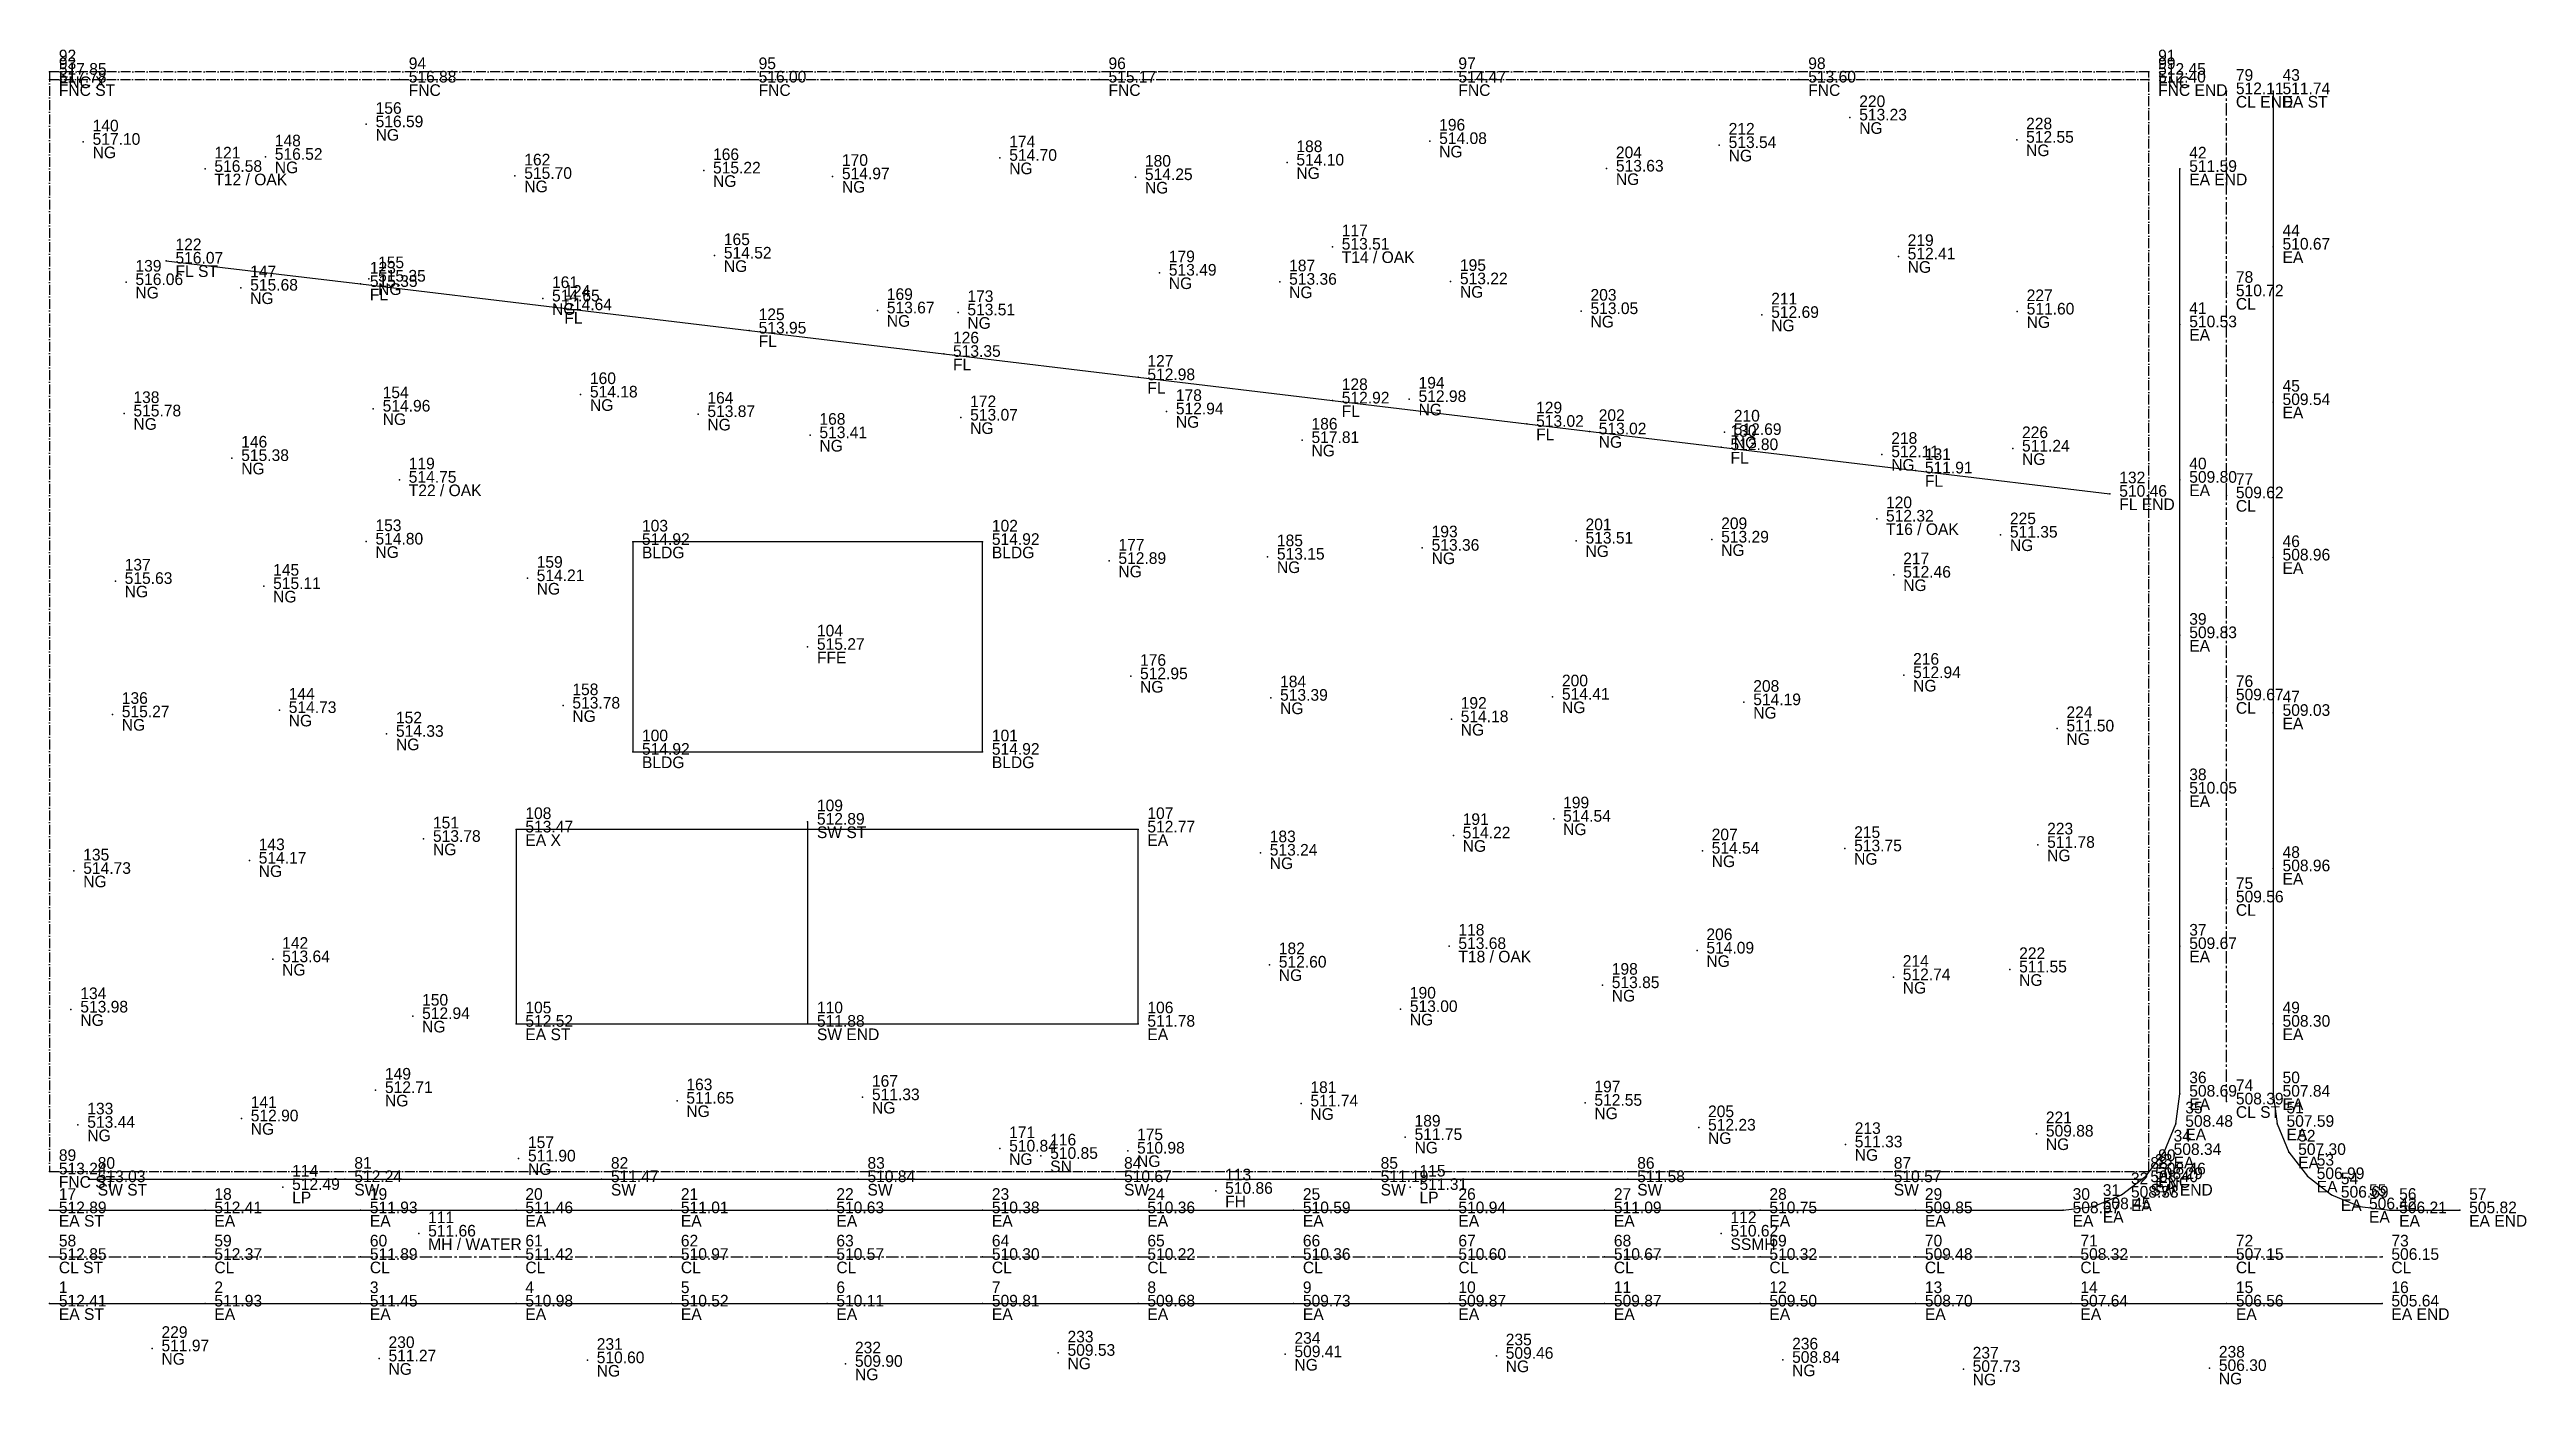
# Model space of a CAD drawing. Extents: x 2552600 to 2553237, y 6967007 to 6967351.
import ezdxf

# ---------------------------------------------------------------- set-up
doc = ezdxf.new("R2010")
doc.units = 21
doc.header["$MEASUREMENT"] = 0
doc.linetypes.add('CENTER', pattern=[5.08, 3.175, -0.635, 0.635, -0.635])
doc.linetypes.add('DASHDOT', pattern=[3.556, 2.54, -0.508, 0, -0.508])
for name, color, linetype, true_color in [('E-UTILITY-FH', 171, 'CONTINUOUS', 0x508cff), ('E-UTILITY-LP', 211, 'CONTINUOUS', 0xff64ff), ('E-UTILITY-MH', 4, 'CONTINUOUS', 0x00ffff), ('E-UTILITY-SSMH', 3, 'CONTINUOUS', 0x00dc00), ('PT-DESC', 3, 'CONTINUOUS', 0x00ff00), ('PT-ELEV', 4, 'CONTINUOUS', 0x00ffff), ('PT-NUMBER', 7, 'CONTINUOUS', 0xffffff), ('V-BLDG', 30, 'CONTINUOUS', 0xff8000), ('V-BLDG-FFE', 30, 'CONTINUOUS', 0xff8000), ('V-ROAD-SIGN', 51, 'CONTINUOUS', 0xffff78), ('V-SITE-ASPHALT', 2, 'CONTINUOUS', 0xffff00), ('V-SITE-CENTERLINE', 6, 'CENTER', 0xff00ff), ('V-SITE-FENCE', 91, 'DASHDOT', 0x8cff8c), ('V-SITE-FLOWLINE', 120, 'CONTINUOUS', 0x00dcc8), ('V-SITE-GROUND', 254, 'CONTINUOUS', 0xc8c8c8), ('V-SITE-TREES', 102, 'CONTINUOUS', 0x28c83c), ('V-SITE-WALK', 9, 'CONTINUOUS', 0xbebebe)]:
    doc.layers.add(name, color=color, linetype=linetype, true_color=true_color)

msp = doc.modelspace()

# ---------------------------------------------------------------- linework, layer by layer
at = {"layer": 'E-UTILITY-FH'}
msp.add_point((2552900, 6967057, 510.86), dxfattribs=at)
at = {"layer": 'E-UTILITY-LP'}
for p in [(2552660, 6967058, 512.49), (2552950, 6967058, 511.31)]:
    msp.add_point(p, dxfattribs=at)
at = {"layer": 'E-UTILITY-MH'}
msp.add_point((2552695, 6967046, 511.66), dxfattribs=at)
at = {"layer": 'E-UTILITY-SSMH'}
msp.add_point((2553030, 6967046, 510.62), dxfattribs=at)
at = {"layer": 'V-BLDG', "elevation": 514.92}
msp.add_lwpolyline([(2552750, 6967170), (2552840, 6967170), (2552840, 6967224), (2552750, 6967224)], close=True, dxfattribs=at)
at = {"layer": 'V-BLDG'}
for p in [(2552750, 6967224, 514.92), (2552840, 6967224, 514.92), (2552750, 6967170, 514.92), (2552840, 6967170, 514.92)]:
    msp.add_point(p, dxfattribs=at)
at = {"layer": 'V-BLDG-FFE'}
msp.add_point((2552795, 6967197, 515.27), dxfattribs=at)
at = {"layer": 'V-ROAD-SIGN'}
msp.add_point((2552855, 6967066, 510.85), dxfattribs=at)
at = {"layer": 'V-SITE-ASPHALT'}
for points in [[(2553172, 6967340, 511.74), (2553172, 6967300, 510.67), (2553172, 6967260, 509.54), (2553172, 6967220, 508.96), (2553172, 6967180, 509.03), (2553172, 6967140, 508.96), (2553172, 6967100, 508.3), (2553172, 6967082, 507.84), (2553173.02, 6967074.24, 507.59), (2553176.02, 6967067, 507.3), (2553180.79, 6967060.79, 506.99), (2553187, 6967056.02, 506.69), (2553194.24, 6967053.02, 506.42), (2553202, 6967052, 506.21), (2553220, 6967052, 505.82)], [(2552600, 6967052, 512.89), (2552640, 6967052, 512.41), (2552680, 6967052, 511.93), (2552720, 6967052, 511.46), (2552760, 6967052, 511.01), (2552800, 6967052, 510.63), (2552840, 6967052, 510.38), (2552880, 6967052, 510.36), (2552920, 6967052, 510.59), (2552960, 6967052, 510.94), (2553000, 6967052, 511.09), (2553040, 6967052, 510.75), (2553080, 6967052, 509.85), (2553118, 6967052, 508.67), (2553125.76, 6967053.02, 508.45), (2553133, 6967056.02, 508.33), (2553139.21, 6967060.79, 508.29), (2553143.98, 6967067, 508.34), (2553146.98, 6967074.24, 508.48), (2553148, 6967082, 508.69), (2553148, 6967120, 509.67), (2553148, 6967160, 510.05), (2553148, 6967200, 509.83), (2553148, 6967240, 509.8), (2553148, 6967280, 510.53), (2553148, 6967320, 511.59)], [(2552600, 6967028, 512.41), (2552640, 6967028, 511.93), (2552680, 6967028, 511.45), (2552720, 6967028, 510.98), (2552760, 6967028, 510.52), (2552800, 6967028, 510.11), (2552840, 6967028, 509.81), (2552880, 6967028, 509.68), (2552920, 6967028, 509.73), (2552960, 6967028, 509.87), (2553000, 6967028, 509.87), (2553040, 6967028, 509.5), (2553080, 6967028, 508.7), (2553120, 6967028, 507.64), (2553160, 6967028, 506.56), (2553200, 6967028, 505.64)]]:
    msp.add_polyline3d(points, dxfattribs=at)
msp.add_polyline3d([(2552720, 6967100, 512.52), (2552880, 6967100, 511.78), (2552880, 6967150, 512.77), (2552720, 6967150, 513.47)], close=True, dxfattribs=at)
for p in [(2553172, 6967340, 511.74), (2553148, 6967320, 511.59), (2553172, 6967300, 510.67), (2553148, 6967280, 510.53), (2553172, 6967260, 509.54), (2553148, 6967240, 509.8), (2553172, 6967220, 508.96), (2553148, 6967200, 509.83), (2553172, 6967180, 509.03), (2553148, 6967160, 510.05), (2552720, 6967150, 513.47), (2552880, 6967150, 512.77), (2553172, 6967140, 508.96), (2553148, 6967120, 509.67), (2552720, 6967100, 512.52), (2552880, 6967100, 511.78), (2553172, 6967100, 508.3), (2553148, 6967082, 508.69), (2553172, 6967082, 507.84), (2553146.98, 6967074.24, 508.48), (2553173.02, 6967074.24, 507.59), (2553143.98, 6967067, 508.34), (2553176.02, 6967067, 507.3), (2553139.21, 6967060.79, 508.29), (2553180.79, 6967060.79, 506.99), (2552600, 6967052, 512.89), (2552640, 6967052, 512.41), (2552680, 6967052, 511.93), (2552720, 6967052, 511.46), (2552760, 6967052, 511.01), (2552800, 6967052, 510.63), (2552840, 6967052, 510.38), (2552880, 6967052, 510.36), (2552920, 6967052, 510.59), (2552960, 6967052, 510.94), (2553000, 6967052, 511.09), (2553040, 6967052, 510.75), (2553080, 6967052, 509.85), (2553118, 6967052, 508.67), (2553125.76, 6967053.02, 508.45), (2553133, 6967056.02, 508.33), (2553187, 6967056.02, 506.69), (2553194.24, 6967053.02, 506.42), (2553202, 6967052, 506.21), (2553220, 6967052, 505.82), (2552600, 6967028, 512.41), (2552640, 6967028, 511.93), (2552680, 6967028, 511.45), (2552720, 6967028, 510.98), (2552760, 6967028, 510.52), (2552800, 6967028, 510.11), (2552840, 6967028, 509.81), (2552880, 6967028, 509.68), (2552920, 6967028, 509.73), (2552960, 6967028, 509.87), (2553000, 6967028, 509.87), (2553040, 6967028, 509.5), (2553080, 6967028, 508.7), (2553120, 6967028, 507.64), (2553160, 6967028, 506.56), (2553200, 6967028, 505.64)]:
    msp.add_point(p, dxfattribs=at)
at = {"layer": 'V-SITE-CENTERLINE'}
for points in [[(2553160, 6967080, 508.39), (2553160, 6967132, 509.56), (2553160, 6967184, 509.67), (2553160, 6967236, 509.62), (2553160, 6967288, 510.72), (2553160, 6967340, 512.11)], [(2552600, 6967040, 512.85), (2552640, 6967040, 512.37), (2552680, 6967040, 511.89), (2552720, 6967040, 511.42), (2552760, 6967040, 510.97), (2552800, 6967040, 510.57), (2552840, 6967040, 510.3), (2552880, 6967040, 510.22), (2552920, 6967040, 510.36), (2552960, 6967040, 510.6), (2553000, 6967040, 510.67), (2553040, 6967040, 510.32), (2553080, 6967040, 509.48), (2553120, 6967040, 508.32), (2553160, 6967040, 507.15), (2553200, 6967040, 506.15)]]:
    msp.add_polyline3d(points, dxfattribs=at)
for p in [(2553160, 6967340, 512.11), (2553160, 6967288, 510.72), (2553160, 6967236, 509.62), (2553160, 6967184, 509.67), (2553160, 6967132, 509.56), (2553160, 6967080, 508.39), (2552600, 6967040, 512.85), (2552640, 6967040, 512.37), (2552680, 6967040, 511.89), (2552720, 6967040, 511.42), (2552760, 6967040, 510.97), (2552800, 6967040, 510.57), (2552840, 6967040, 510.3), (2552880, 6967040, 510.22), (2552920, 6967040, 510.36), (2552960, 6967040, 510.6), (2553000, 6967040, 510.67), (2553040, 6967040, 510.32), (2553080, 6967040, 509.48), (2553120, 6967040, 508.32), (2553160, 6967040, 507.15), (2553200, 6967040, 506.15)]:
    msp.add_point(p, dxfattribs=at)
at = {"layer": 'V-SITE-FENCE'}
msp.add_polyline3d([(2552600, 6967062, 513.24), (2553140, 6967062, 508.46), (2553140, 6967345, 512.45), (2552600, 6967345, 517.85)], close=True, dxfattribs=at)
msp.add_polyline3d([(2552600, 6967343, 517.78), (2552690, 6967343, 516.88), (2552780, 6967343, 516), (2552870, 6967343, 515.17), (2552960, 6967343, 514.47), (2553050, 6967343, 513.6), (2553140, 6967343, 512.4)], dxfattribs=at)
for p in [(2552600, 6967345, 517.85), (2553140, 6967345, 512.45), (2552600, 6967343, 517.78), (2552690, 6967343, 516.88), (2552780, 6967343, 516), (2552870, 6967343, 515.17), (2552960, 6967343, 514.47), (2553050, 6967343, 513.6), (2553140, 6967343, 512.4), (2552600, 6967062, 513.24), (2553140, 6967062, 508.46)]:
    msp.add_point(p, dxfattribs=at)
at = {"layer": 'V-SITE-FLOWLINE'}
msp.add_polyline3d([(2552630, 6967296.4, 516.07), (2552680, 6967290.4, 515.35), (2552730, 6967284.4, 514.64), (2552780, 6967278.4, 513.95), (2552830, 6967272.4, 513.35), (2552880, 6967266.4, 512.98), (2552930, 6967260.4, 512.92), (2552980, 6967254.4, 513.02), (2553030, 6967248.4, 512.8), (2553080, 6967242.4, 511.91), (2553130, 6967236.4, 510.46)], dxfattribs=at)
for p in [(2552630, 6967296.4, 516.07), (2552680, 6967290.4, 515.35), (2552730, 6967284.4, 514.64), (2552780, 6967278.4, 513.95), (2552830, 6967272.4, 513.35), (2552880, 6967266.4, 512.98), (2552930, 6967260.4, 512.92), (2552980, 6967254.4, 513.02), (2553030, 6967248.4, 512.8), (2553080, 6967242.4, 511.91), (2553130, 6967236.4, 510.46)]:
    msp.add_point(p, dxfattribs=at)
at = {"layer": 'V-SITE-GROUND'}
for p in [(2552681.48, 6967331.49, 516.59), (2553063.11, 6967333.24, 513.23), (2552608.68, 6967326.97, 517.1), (2552955.06, 6967327.18, 514.08), (2553029.52, 6967326.14, 513.54), (2553106.04, 6967327.5, 512.55), (2552655.55, 6967323.11, 516.52), (2552719.72, 6967318.21, 515.7), (2552768.27, 6967319.59, 515.22), (2552801.43, 6967318.1, 514.97), (2552844.47, 6967322.85, 514.7), (2552918.33, 6967321.64, 514.1), (2553000.52, 6967320.08, 513.63), (2552879.37, 6967317.89, 514.25), (2552771.06, 6967297.7, 514.52), (2552885.52, 6967293.3, 513.49), (2553075.57, 6967297.48, 512.41), (2552619.7, 6967290.88, 516.06), (2552649.22, 6967289.44, 515.68), (2552682.11, 6967291.77, 515.35), (2552726.85, 6967286.66, 514.65), (2552916.47, 6967290.96, 513.36), (2552960.4, 6967291.07, 513.22), (2552812.98, 6967283.59, 513.67), (2552833.7, 6967283.07, 513.51), (2552993.99, 6967283.41, 513.05), (2553040.47, 6967282.43, 512.69), (2553106.18, 6967283.29, 511.6), (2552736.61, 6967261.94, 514.18), (2552949.76, 6967260.78, 512.98), (2552619.18, 6967257.07, 515.78), (2552683.29, 6967258.31, 514.96), (2552766.82, 6967256.91, 513.87), (2552834.42, 6967256, 513.07), (2552887.33, 6967257.6, 512.94), (2552795.64, 6967251.47, 513.41), (2552922.22, 6967250.23, 517.81), (2552996.1, 6967252.45, 513.02), (2553030.85, 6967252.3, 512.69), (2553104.98, 6967248.03, 511.24), (2552646.91, 6967245.6, 515.38), (2553071.35, 6967246.56, 512.11), (2552681.44, 6967224.1, 514.8), (2552953.12, 6967222.5, 513.36), (2552992.71, 6967224.34, 513.51), (2553027.6, 6967224.61, 513.29), (2553101.87, 6967225.87, 511.35), (2552872.55, 6967219.11, 512.89), (2552913.32, 6967220.21, 513.15), (2552616.93, 6967213.96, 515.63), (2552655.12, 6967212.64, 515.11), (2552722.91, 6967214.67, 514.21), (2553074.43, 6967215.58, 512.46), (2552878.11, 6967189.43, 512.95), (2552986.64, 6967184.15, 514.41), (2553076.97, 6967189.72, 512.94), (2552616.19, 6967179.64, 515.27), (2552659.13, 6967180.74, 514.73), (2552732.09, 6967181.88, 513.78), (2552914.14, 6967183.9, 513.39), (2552960.6, 6967178.38, 514.18), (2553035.85, 6967182.75, 514.19), (2552686.71, 6967174.61, 514.33), (2553116.42, 6967175.99, 511.5), (2552986.95, 6967152.76, 514.54), (2552696.23, 6967147.58, 513.78), (2552961.11, 6967148.47, 514.22), (2553111.45, 6967146.04, 511.78), (2552651.41, 6967141.99, 514.17), (2552911.48, 6967144.03, 513.24), (2553025.16, 6967144.53, 514.54), (2553061.81, 6967145.14, 513.75), (2552606.27, 6967139.34, 514.73), (2552657.44, 6967116.61, 513.64), (2552913.81, 6967115.22, 512.6), (2553023.8, 6967118.84, 514.09), (2552999.46, 6967109.93, 513.85), (2553074.31, 6967111.98, 512.74), (2553104.25, 6967113.97, 511.55), (2552605.52, 6967103.66, 513.98), (2552693.44, 6967101.98, 512.94), (2552947.52, 6967103.79, 513), (2552683.88, 6967082.94, 512.71), (2552761.41, 6967080.21, 511.65), (2552809.15, 6967081.1, 511.33), (2552921.94, 6967079.48, 511.74), (2552994.99, 6967079.66, 512.55), (2552607.31, 6967073.99, 513.44), (2552649.36, 6967075.65, 512.9), (2552948.73, 6967070.85, 511.75), (2553024.22, 6967073.28, 512.23), (2553111.12, 6967071.72, 509.88), (2552720.67, 6967065.32, 511.9), (2552844.45, 6967067.88, 510.84), (2552877.34, 6967067.35, 510.98), (2553061.96, 6967068.95, 511.33), (2552626.4, 6967016.47, 511.97), (2552684.8, 6967013.87, 511.27), (2552738.36, 6967013.4, 510.6), (2552804.78, 6967012.48, 509.9), (2552859.46, 6967015.31, 509.53), (2552917.83, 6967014.95, 509.41), (2552972.18, 6967014.55, 509.46), (2553045.85, 6967013.5, 508.84), (2553092.29, 6967011.16, 507.73), (2553155.62, 6967011.4, 506.3)]:
    msp.add_point(p, dxfattribs=at)
at = {"layer": 'V-SITE-TREES'}
for p in [(2552640, 6967320, 516.58), (2552930, 6967300, 513.51), (2552690, 6967240, 514.75), (2553070, 6967230, 512.32), (2552960, 6967120, 513.68)]:
    msp.add_point(p, dxfattribs=at)
at = {"layer": 'V-SITE-WALK'}
for points in [[(2552795, 6967152, 512.89), (2552795, 6967100, 511.88)], [(2552610, 6967060, 513.03), (2552676, 6967060, 512.24), (2552742, 6967060, 511.47), (2552808, 6967060, 510.84), (2552874, 6967060, 510.67), (2552940, 6967060, 511.19), (2553006, 6967060, 511.58), (2553072, 6967060, 510.57), (2553138, 6967060, 508.4)]]:
    msp.add_polyline3d(points, dxfattribs=at)
for p in [(2552795, 6967152, 512.89), (2552795, 6967100, 511.88), (2552610, 6967060, 513.03), (2552676, 6967060, 512.24), (2552742, 6967060, 511.47), (2552808, 6967060, 510.84), (2552874, 6967060, 510.67), (2552940, 6967060, 511.19), (2553006, 6967060, 511.58), (2553072, 6967060, 510.57), (2553138, 6967060, 508.4)]:
    msp.add_point(p, dxfattribs=at)

# ---------------------------------------------------------------- texts
at = {"layer": 'PT-DESC'}
for s, p in [('FNC X', (2552602.4, 6967340.8)), ('FNC', (2553142.4, 6967340.8)), ('FNC ST', (2552602.4, 6967338.8)), ('FNC', (2552692.4, 6967338.8)), ('FNC', (2552782.4, 6967338.8)), ('FNC', (2552872.4, 6967338.8)), ('FNC', (2552962.4, 6967338.8)), ('FNC', (2553052.4, 6967338.8)), ('FNC END', (2553142.4, 6967338.8)), ('CL END', (2553162.4, 6967335.8)), ('EA ST', (2553174.4, 6967335.8)), ('NG', (2553065.51, 6967329.04)), ('NG', (2552611.08, 6967322.77)), ('NG', (2552683.88, 6967327.29)), ('NG', (2552957.46, 6967322.98)), ('NG', (2553031.92, 6967321.94)), ('NG', (2553108.44, 6967323.3)), ('T12 / OAK', (2552642.4, 6967315.8)), ('NG', (2552657.95, 6967318.91)), ('NG', (2552770.67, 6967315.39)), ('NG', (2552846.87, 6967318.65)), ('NG', (2552920.73, 6967317.44)), ('NG', (2553002.92, 6967315.88)), ('EA END', (2553150.4, 6967315.8)), ('NG', (2552722.12, 6967314.01)), ('NG', (2552803.83, 6967313.9)), ('NG', (2552881.77, 6967313.69)), ('T14 / OAK', (2552932.4, 6967295.8)), ('FL ST', (2552632.4, 6967292.2)), ('NG', (2552773.46, 6967293.5)), ('NG', (2553077.97, 6967293.28)), ('EA', (2553174.4, 6967295.8)), ('NG', (2552622.1, 6967286.68)), ('NG', (2552651.62, 6967285.24)), ('FL', (2552682.4, 6967286.2)), ('NG', (2552684.51, 6967287.57)), ('NG', (2552887.92, 6967289.1)), ('NG', (2552918.87, 6967286.76)), ('NG', (2552962.8, 6967286.87)), ('CL', (2553162.4, 6967283.8)), ('NG', (2552729.25, 6967282.46)), ('FL', (2552732.4, 6967280.2)), ('NG', (2552815.38, 6967279.39)), ('NG', (2552836.1, 6967278.87)), ('NG', (2552996.39, 6967279.21)), ('NG', (2553042.87, 6967278.23)), ('NG', (2553108.58, 6967279.09)), ('FL', (2552782.4, 6967274.2)), ('EA', (2553150.4, 6967275.8)), ('FL', (2552832.4, 6967268.2)), ('NG', (2552739.01, 6967257.74)), ('FL', (2552882.4, 6967262.2)), ('NG', (2552621.58, 6967252.87)), ('NG', (2552685.69, 6967254.11)), ('NG', (2552769.22, 6967252.71)), ('NG', (2552836.82, 6967251.8)), ('NG', (2552889.73, 6967253.4)), ('FL', (2552932.4, 6967256.2)), ('NG', (2552952.16, 6967256.58)), ('EA', (2553174.4, 6967255.8)), ('NG', (2552798.04, 6967247.27)), ('NG', (2552924.62, 6967246.03)), ('FL', (2552982.4, 6967250.2)), ('NG', (2552998.5, 6967248.25)), ('NG', (2553033.25, 6967248.1)), ('NG', (2552649.31, 6967241.4)), ('FL', (2553032.4, 6967244.2)), ('NG', (2553073.75, 6967242.36)), ('NG', (2553107.38, 6967243.83)), ('T22 / OAK', (2552692.4, 6967235.8)), ('FL', (2553082.4, 6967238.2)), ('FL END', (2553132.4, 6967232.2)), ('EA', (2553150.4, 6967235.8)), ('T16 / OAK', (2553072.4, 6967225.8)), ('CL', (2553162.4, 6967231.8)), ('NG', (2552683.84, 6967219.9)), ('BLDG', (2552752.4, 6967219.8)), ('BLDG', (2552842.4, 6967219.8)), ('NG', (2552995.11, 6967220.14)), ('NG', (2553030, 6967220.41)), ('NG', (2553104.27, 6967221.67)), ('NG', (2552874.95, 6967214.91)), ('NG', (2552915.72, 6967216.01)), ('NG', (2552955.52, 6967218.3)), ('EA', (2553174.4, 6967215.8)), ('NG', (2552619.33, 6967209.76)), ('NG', (2552657.52, 6967208.44)), ('NG', (2552725.31, 6967210.47)), ('NG', (2553076.83, 6967211.38)), ('EA', (2553150.4, 6967195.8)), ('FFE', (2552797.4, 6967192.8)), ('NG', (2552880.51, 6967185.23)), ('NG', (2553079.37, 6967185.52)), ('NG', (2552618.59, 6967175.44)), ('NG', (2552661.53, 6967176.54)), ('NG', (2552734.49, 6967177.68)), ('NG', (2552916.54, 6967179.7)), ('NG', (2552989.04, 6967179.95)), ('NG', (2553038.25, 6967178.55)), ('CL', (2553162.4, 6967179.8)), ('EA', (2553174.4, 6967175.8)), ('NG', (2552689.11, 6967170.41)), ('NG', (2552963, 6967174.18)), ('NG', (2553118.82, 6967171.79)), ('BLDG', (2552752.4, 6967165.8)), ('BLDG', (2552842.4, 6967165.8)), ('EA', (2553150.4, 6967155.8)), ('NG', (2552698.63, 6967143.38)), ('EA X', (2552722.4, 6967145.8)), ('SW ST', (2552797.4, 6967147.8)), ('EA', (2552882.4, 6967145.8)), ('NG', (2552963.51, 6967144.27)), ('NG', (2552989.35, 6967148.56)), ('NG', (2552653.81, 6967137.79)), ('NG', (2552913.88, 6967139.83)), ('NG', (2553027.56, 6967140.33)), ('NG', (2553064.21, 6967140.94)), ('NG', (2553113.85, 6967141.84)), ('NG', (2552608.67, 6967135.14)), ('EA', (2553174.4, 6967135.8)), ('CL', (2553162.4, 6967127.8)), ('NG', (2552659.84, 6967112.41)), ('NG', (2552916.21, 6967111.02)), ('T18 / OAK', (2552962.4, 6967115.8)), ('NG', (2553026.2, 6967114.64)), ('EA', (2553150.4, 6967115.8)), ('NG', (2553001.86, 6967105.73)), ('NG', (2553076.71, 6967107.78)), ('NG', (2553106.65, 6967109.77)), ('NG', (2552607.92, 6967099.46)), ('NG', (2552949.92, 6967099.59)), ('NG', (2552695.84, 6967097.78)), ('EA ST', (2552722.4, 6967095.8)), ('SW END', (2552797.4, 6967095.8)), ('EA', (2552882.4, 6967095.8)), ('EA', (2553174.4, 6967095.8)), ('NG', (2552686.28, 6967078.74)), ('NG', (2552763.81, 6967076.01)), ('NG', (2552811.55, 6967076.9)), ('NG', (2552924.34, 6967075.28)), ('NG', (2552997.39, 6967075.46)), ('EA', (2553150.4, 6967077.8)), ('CL ST', (2553162.4, 6967075.8)), ('EA', (2553174.4, 6967077.8)), ('NG', (2552609.71, 6967069.79)), ('NG', (2552651.76, 6967071.45)), ('NG', (2552951.13, 6967066.65)), ('NG', (2553026.62, 6967069.08)), ('NG', (2553113.52, 6967067.52)), ('EA', (2553149.38, 6967070.04)), ('EA', (2553175.42, 6967070.04)), ('NG', (2552723.07, 6967061.12)), ('NG', (2552846.85, 6967063.68)), ('SN', (2552857.4, 6967061.8)), ('NG', (2552879.74, 6967063.15)), ('NG', (2553064.36, 6967064.75)), ('EA', (2553146.38, 6967062.8)), ('EA', (2553178.42, 6967062.8)), ('FNC ST', (2552602.4, 6967057.8)), ('SW ST', (2552612.4, 6967055.8)), ('LP', (2552662.4, 6967053.8)), ('SW', (2552678.4, 6967055.8)), ('SW', (2552744.4, 6967055.8)), ('SW', (2552810.4, 6967055.8)), ('SW', (2552876.4, 6967055.8)), ('SW', (2552942.4, 6967055.8)), ('LP', (2552952.4, 6967053.8)), ('SW', (2553008.4, 6967055.8)), ('SW', (2553074.4, 6967055.8)), ('SW END', (2553140.4, 6967055.8)), ('EA', (2553141.61, 6967056.59)), ('FNC', (2553142.4, 6967057.8)), ('EA', (2553183.19, 6967056.59)), ('EA ST', (2552602.4, 6967047.8)), ('EA', (2552642.4, 6967047.8)), ('EA', (2552682.4, 6967047.8)), ('EA', (2552722.4, 6967047.8)), ('EA', (2552762.4, 6967047.8)), ('EA', (2552802.4, 6967047.8)), ('EA', (2552842.4, 6967047.8)), ('EA', (2552882.4, 6967047.8)), ('FH', (2552902.4, 6967052.8)), ('EA', (2552922.4, 6967047.8)), ('EA', (2552962.4, 6967047.8)), ('EA', (2553002.4, 6967047.8)), ('EA', (2553042.4, 6967047.8)), ('EA', (2553082.4, 6967047.8)), ('EA', (2553120.4, 6967047.8)), ('EA', (2553128.16, 6967048.82)), ('EA', (2553135.4, 6967051.82)), ('EA', (2553189.4, 6967051.82)), ('EA', (2553196.64, 6967048.82)), ('EA', (2553204.4, 6967047.8)), ('EA END', (2553222.4, 6967047.8)), ('MH / WATER', (2552697.4, 6967041.8)), ('SSMH', (2553032.4, 6967041.8)), ('CL ST', (2552602.4, 6967035.8)), ('CL', (2552642.4, 6967035.8)), ('CL', (2552682.4, 6967035.8)), ('CL', (2552722.4, 6967035.8)), ('CL', (2552762.4, 6967035.8)), ('CL', (2552802.4, 6967035.8)), ('CL', (2552842.4, 6967035.8)), ('CL', (2552882.4, 6967035.8)), ('CL', (2552922.4, 6967035.8)), ('CL', (2552962.4, 6967035.8)), ('CL', (2553002.4, 6967035.8)), ('CL', (2553042.4, 6967035.8)), ('CL', (2553082.4, 6967035.8)), ('CL', (2553122.4, 6967035.8)), ('CL', (2553162.4, 6967035.8)), ('CL', (2553202.4, 6967035.8)), ('EA ST', (2552602.4, 6967023.8)), ('EA', (2552642.4, 6967023.8)), ('EA', (2552682.4, 6967023.8)), ('EA', (2552722.4, 6967023.8)), ('EA', (2552762.4, 6967023.8)), ('EA', (2552802.4, 6967023.8)), ('EA', (2552842.4, 6967023.8)), ('EA', (2552882.4, 6967023.8)), ('EA', (2552922.4, 6967023.8)), ('EA', (2552962.4, 6967023.8)), ('EA', (2553002.4, 6967023.8)), ('EA', (2553042.4, 6967023.8)), ('EA', (2553082.4, 6967023.8)), ('EA', (2553122.4, 6967023.8)), ('EA', (2553162.4, 6967023.8)), ('EA END', (2553202.4, 6967023.8)), ('NG', (2552628.8, 6967012.27)), ('NG', (2552687.2, 6967009.67)), ('NG', (2552740.76, 6967009.2)), ('NG', (2552861.86, 6967011.11)), ('NG', (2552920.23, 6967010.75)), ('NG', (2552974.58, 6967010.35)), ('NG', (2553048.25, 6967009.3)), ('NG', (2552807.18, 6967008.28)), ('NG', (2553094.69, 6967006.96)), ('NG', (2553158.02, 6967007.2))]:
    msp.add_text(s, height=3, dxfattribs=at).set_placement(p)
at = {"layer": 'PT-ELEV'}
for s, p in [('517.85', (2552602.4, 6967344.25)), ('517.78', (2552602.4, 6967342.25)), ('516.88', (2552692.4, 6967342.25)), ('516.00', (2552782.4, 6967342.25)), ('515.17', (2552872.4, 6967342.25)), ('514.47', (2552962.4, 6967342.25)), ('513.60', (2553052.4, 6967342.25)), ('512.45', (2553142.4, 6967344.25)), ('512.40', (2553142.4, 6967342.25)), ('512.11', (2553162.4, 6967339.25)), ('511.74', (2553174.4, 6967339.25)), ('516.59', (2552683.88, 6967330.74)), ('513.23', (2553065.51, 6967332.49)), ('517.10', (2552611.08, 6967326.22)), ('516.52', (2552657.95, 6967322.36)), ('514.70', (2552846.87, 6967322.1)), ('514.08', (2552957.46, 6967326.43)), ('513.54', (2553031.92, 6967325.39)), ('512.55', (2553108.44, 6967326.75)), ('516.58', (2552642.4, 6967319.25)), ('515.70', (2552722.12, 6967317.46)), ('515.22', (2552770.67, 6967318.84)), ('514.97', (2552803.83, 6967317.35)), ('514.25', (2552881.77, 6967317.14)), ('514.10', (2552920.73, 6967320.89)), ('513.63', (2553002.92, 6967319.33)), ('511.59', (2553150.4, 6967319.25)), ('514.52', (2552773.46, 6967296.95)), ('513.51', (2552932.4, 6967299.25)), ('512.41', (2553077.97, 6967296.73)), ('510.67', (2553174.4, 6967299.25)), ('516.06', (2552622.1, 6967290.13)), ('516.07', (2552632.4, 6967295.65)), ('515.35', (2552682.4, 6967289.65)), ('515.35', (2552684.51, 6967291.02)), ('513.49', (2552887.92, 6967292.55)), ('513.36', (2552918.87, 6967290.21)), ('513.22', (2552962.8, 6967290.32)), ('515.68', (2552651.62, 6967288.69)), ('514.65', (2552729.25, 6967285.91)), ('514.64', (2552732.4, 6967283.65)), ('510.72', (2553162.4, 6967287.25)), ('513.95', (2552782.4, 6967277.65)), ('513.67', (2552815.38, 6967282.84)), ('513.51', (2552836.1, 6967282.32)), ('513.05', (2552996.39, 6967282.66)), ('512.69', (2553042.87, 6967281.68)), ('511.60', (2553108.58, 6967282.54)), ('510.53', (2553150.4, 6967279.25)), ('513.35', (2552832.4, 6967271.65)), ('512.98', (2552882.4, 6967265.65)), ('514.96', (2552685.69, 6967257.56)), ('514.18', (2552739.01, 6967261.19)), ('512.92', (2552932.4, 6967259.65)), ('512.98', (2552952.16, 6967260.03)), ('509.54', (2553174.4, 6967259.25)), ('515.78', (2552621.58, 6967256.32)), ('513.87', (2552769.22, 6967256.16)), ('513.07', (2552836.82, 6967255.25)), ('512.94', (2552889.73, 6967256.85)), ('513.02', (2552982.4, 6967253.65)), ('513.02', (2552998.5, 6967251.7)), ('512.69', (2553033.25, 6967251.55)), ('515.38', (2552649.31, 6967244.85)), ('513.41', (2552798.04, 6967250.72)), ('517.81', (2552924.62, 6967249.48)), ('512.80', (2553032.4, 6967247.65)), ('512.11', (2553073.75, 6967245.81)), ('511.24', (2553107.38, 6967247.28)), ('514.75', (2552692.4, 6967239.25)), ('511.91', (2553082.4, 6967241.65)), ('509.80', (2553150.4, 6967239.25)), ('510.46', (2553132.4, 6967235.65)), ('509.62', (2553162.4, 6967235.25)), ('512.32', (2553072.4, 6967229.25)), ('514.80', (2552683.84, 6967223.35)), ('514.92', (2552752.4, 6967223.25)), ('514.92', (2552842.4, 6967223.25)), ('513.15', (2552915.72, 6967219.46)), ('513.36', (2552955.52, 6967221.75)), ('513.51', (2552995.11, 6967223.59)), ('513.29', (2553030, 6967223.86)), ('511.35', (2553104.27, 6967225.12)), ('515.63', (2552619.33, 6967213.21)), ('514.21', (2552725.31, 6967213.92)), ('512.89', (2552874.95, 6967218.36)), ('512.46', (2553076.83, 6967214.83)), ('508.96', (2553174.4, 6967219.25)), ('515.11', (2552657.52, 6967211.89)), ('515.27', (2552797.4, 6967196.25)), ('509.83', (2553150.4, 6967199.25)), ('512.95', (2552880.51, 6967188.68)), ('512.94', (2553079.37, 6967188.97)), ('513.78', (2552734.49, 6967181.13)), ('513.39', (2552916.54, 6967183.15)), ('514.41', (2552989.04, 6967183.4)), ('514.19', (2553038.25, 6967182)), ('509.67', (2553162.4, 6967183.25)), ('515.27', (2552618.59, 6967178.89)), ('514.73', (2552661.53, 6967179.99)), ('514.18', (2552963, 6967177.63)), ('511.50', (2553118.82, 6967175.24)), ('509.03', (2553174.4, 6967179.25)), ('514.33', (2552689.11, 6967173.86)), ('514.92', (2552752.4, 6967169.25)), ('514.92', (2552842.4, 6967169.25)), ('510.05', (2553150.4, 6967159.25)), ('513.47', (2552722.4, 6967149.25)), ('512.89', (2552797.4, 6967151.25)), ('512.77', (2552882.4, 6967149.25)), ('514.54', (2552989.35, 6967152.01)), ('513.78', (2552698.63, 6967146.83)), ('513.24', (2552913.88, 6967143.28)), ('514.22', (2552963.51, 6967147.72)), ('514.54', (2553027.56, 6967143.78)), ('513.75', (2553064.21, 6967144.39)), ('511.78', (2553113.85, 6967145.29)), ('514.73', (2552608.67, 6967138.59)), ('514.17', (2552653.81, 6967141.24)), ('508.96', (2553174.4, 6967139.25)), ('509.56', (2553162.4, 6967131.25)), ('513.68', (2552962.4, 6967119.25)), ('514.09', (2553026.2, 6967118.09)), ('509.67', (2553150.4, 6967119.25)), ('513.64', (2552659.84, 6967115.86)), ('512.60', (2552916.21, 6967114.47)), ('512.74', (2553076.71, 6967111.23)), ('511.55', (2553106.65, 6967113.22)), ('513.85', (2553001.86, 6967109.18)), ('513.98', (2552607.92, 6967102.91)), ('512.94', (2552695.84, 6967101.23)), ('512.52', (2552722.4, 6967099.25)), ('511.88', (2552797.4, 6967099.25)), ('511.78', (2552882.4, 6967099.25)), ('513.00', (2552949.92, 6967103.04)), ('508.30', (2553174.4, 6967099.25)), ('512.71', (2552686.28, 6967082.19)), ('511.65', (2552763.81, 6967079.46)), ('511.33', (2552811.55, 6967080.35)), ('508.69', (2553150.4, 6967081.25)), ('508.39', (2553162.4, 6967079.25)), ('507.84', (2553174.4, 6967081.25)), ('513.44', (2552609.71, 6967073.24)), ('512.90', (2552651.76, 6967074.9)), ('511.74', (2552924.34, 6967078.73)), ('512.55', (2552997.39, 6967078.91)), ('508.48', (2553149.38, 6967073.49)), ('507.59', (2553175.42, 6967073.49)), ('510.84', (2552846.85, 6967067.13)), ('510.98', (2552879.74, 6967066.6)), ('511.75', (2552951.13, 6967070.1)), ('512.23', (2553026.62, 6967072.53)), ('511.33', (2553064.36, 6967068.2)), ('509.88', (2553113.52, 6967070.97)), ('513.24', (2552602.4, 6967061.25)), ('511.90', (2552723.07, 6967064.57)), ('510.85', (2552857.4, 6967065.25)), ('508.29', (2553141.61, 6967060.04)), ('508.46', (2553142.4, 6967061.25)), ('508.34', (2553146.38, 6967066.25)), ('507.30', (2553178.42, 6967066.25)), ('506.99', (2553183.19, 6967060.04)), ('513.03', (2552612.4, 6967059.25)), ('512.49', (2552662.4, 6967057.25)), ('512.24', (2552678.4, 6967059.25)), ('511.47', (2552744.4, 6967059.25)), ('510.84', (2552810.4, 6967059.25)), ('510.67', (2552876.4, 6967059.25)), ('510.86', (2552902.4, 6967056.25)), ('511.19', (2552942.4, 6967059.25)), ('511.31', (2552952.4, 6967057.25)), ('511.58', (2553008.4, 6967059.25)), ('510.57', (2553074.4, 6967059.25)), ('508.33', (2553135.4, 6967055.27)), ('508.40', (2553140.4, 6967059.25)), ('506.69', (2553189.4, 6967055.27)), ('512.89', (2552602.4, 6967051.25)), ('512.41', (2552642.4, 6967051.25)), ('511.93', (2552682.4, 6967051.25)), ('511.46', (2552722.4, 6967051.25)), ('511.01', (2552762.4, 6967051.25)), ('510.63', (2552802.4, 6967051.25)), ('510.38', (2552842.4, 6967051.25)), ('510.36', (2552882.4, 6967051.25)), ('510.59', (2552922.4, 6967051.25)), ('510.94', (2552962.4, 6967051.25)), ('511.09', (2553002.4, 6967051.25)), ('510.75', (2553042.4, 6967051.25)), ('509.85', (2553082.4, 6967051.25)), ('508.67', (2553120.4, 6967051.25)), ('508.45', (2553128.16, 6967052.27)), ('506.42', (2553196.64, 6967052.27)), ('506.21', (2553204.4, 6967051.25)), ('505.82', (2553222.4, 6967051.25)), ('511.66', (2552697.4, 6967045.25)), ('510.62', (2553032.4, 6967045.25)), ('512.85', (2552602.4, 6967039.25)), ('512.37', (2552642.4, 6967039.25)), ('511.89', (2552682.4, 6967039.25)), ('511.42', (2552722.4, 6967039.25)), ('510.97', (2552762.4, 6967039.25)), ('510.57', (2552802.4, 6967039.25)), ('510.30', (2552842.4, 6967039.25)), ('510.22', (2552882.4, 6967039.25)), ('510.36', (2552922.4, 6967039.25)), ('510.60', (2552962.4, 6967039.25)), ('510.67', (2553002.4, 6967039.25)), ('510.32', (2553042.4, 6967039.25)), ('509.48', (2553082.4, 6967039.25)), ('508.32', (2553122.4, 6967039.25)), ('507.15', (2553162.4, 6967039.25)), ('506.15', (2553202.4, 6967039.25)), ('512.41', (2552602.4, 6967027.25)), ('511.93', (2552642.4, 6967027.25)), ('511.45', (2552682.4, 6967027.25)), ('510.98', (2552722.4, 6967027.25)), ('510.52', (2552762.4, 6967027.25)), ('510.11', (2552802.4, 6967027.25)), ('509.81', (2552842.4, 6967027.25)), ('509.68', (2552882.4, 6967027.25)), ('509.73', (2552922.4, 6967027.25)), ('509.87', (2552962.4, 6967027.25)), ('509.87', (2553002.4, 6967027.25)), ('509.50', (2553042.4, 6967027.25)), ('508.70', (2553082.4, 6967027.25)), ('507.64', (2553122.4, 6967027.25)), ('506.56', (2553162.4, 6967027.25)), ('505.64', (2553202.4, 6967027.25)), ('511.97', (2552628.8, 6967015.72)), ('511.27', (2552687.2, 6967013.12)), ('510.60', (2552740.76, 6967012.65)), ('509.90', (2552807.18, 6967011.73)), ('509.53', (2552861.86, 6967014.56)), ('509.41', (2552920.23, 6967014.2)), ('509.46', (2552974.58, 6967013.8)), ('508.84', (2553048.25, 6967012.75)), ('507.73', (2553094.69, 6967010.41)), ('506.30', (2553158.02, 6967010.65))]:
    msp.add_text(s, height=3, dxfattribs=at).set_placement(p)
at = {"layer": 'PT-NUMBER'}
for s, p in [('92', (2552602.4, 6967347.7)), ('91', (2553142.4, 6967347.7)), ('93', (2552602.4, 6967345.7)), ('94', (2552692.4, 6967345.7)), ('95', (2552782.4, 6967345.7)), ('96', (2552872.4, 6967345.7)), ('97', (2552962.4, 6967345.7)), ('98', (2553052.4, 6967345.7)), ('99', (2553142.4, 6967345.7)), ('79', (2553162.4, 6967342.7)), ('43', (2553174.4, 6967342.7)), ('156', (2552683.88, 6967334.19)), ('220', (2553065.51, 6967335.94)), ('140', (2552611.08, 6967329.67)), ('196', (2552957.46, 6967329.88)), ('212', (2553031.92, 6967328.84)), ('228', (2553108.44, 6967330.2)), ('121', (2552642.4, 6967322.7)), ('148', (2552657.95, 6967325.81)), ('166', (2552770.67, 6967322.29)), ('174', (2552846.87, 6967325.55)), ('188', (2552920.73, 6967324.34)), ('204', (2553002.92, 6967322.78)), ('42', (2553150.4, 6967322.7)), ('162', (2552722.12, 6967320.91)), ('170', (2552803.83, 6967320.8)), ('180', (2552881.77, 6967320.59)), ('117', (2552932.4, 6967302.7)), ('44', (2553174.4, 6967302.7)), ('122', (2552632.4, 6967299.1)), ('165', (2552773.46, 6967300.4)), ('179', (2552887.92, 6967296)), ('219', (2553077.97, 6967300.18)), ('139', (2552622.1, 6967293.58)), ('147', (2552651.62, 6967292.14)), ('123', (2552682.4, 6967293.1)), ('155', (2552684.51, 6967294.47)), ('187', (2552918.87, 6967293.66)), ('195', (2552962.8, 6967293.77)), ('78', (2553162.4, 6967290.7)), ('161', (2552729.25, 6967289.36)), ('124', (2552732.4, 6967287.1)), ('169', (2552815.38, 6967286.29)), ('173', (2552836.1, 6967285.77)), ('203', (2552996.39, 6967286.11)), ('211', (2553042.87, 6967285.13)), ('227', (2553108.58, 6967285.99)), ('125', (2552782.4, 6967281.1)), ('41', (2553150.4, 6967282.7)), ('126', (2552832.4, 6967275.1)), ('160', (2552739.01, 6967264.64)), ('127', (2552882.4, 6967269.1)), ('138', (2552621.58, 6967259.77)), ('154', (2552685.69, 6967261.01)), ('164', (2552769.22, 6967259.61)), ('172', (2552836.82, 6967258.7)), ('178', (2552889.73, 6967260.3)), ('128', (2552932.4, 6967263.1)), ('194', (2552952.16, 6967263.48)), ('45', (2553174.4, 6967262.7)), ('168', (2552798.04, 6967254.17)), ('186', (2552924.62, 6967252.93)), ('129', (2552982.4, 6967257.1)), ('202', (2552998.5, 6967255.15)), ('210', (2553033.25, 6967255)), ('146', (2552649.31, 6967248.3)), ('130', (2553032.4, 6967251.1)), ('218', (2553073.75, 6967249.26)), ('131', (2553082.4, 6967245.1)), ('226', (2553107.38, 6967250.73)), ('119', (2552692.4, 6967242.7)), ('132', (2553132.4, 6967239.1)), ('40', (2553150.4, 6967242.7)), ('77', (2553162.4, 6967238.7)), ('120', (2553072.4, 6967232.7)), ('153', (2552683.84, 6967226.8)), ('103', (2552752.4, 6967226.7)), ('102', (2552842.4, 6967226.7)), ('201', (2552995.11, 6967227.04)), ('209', (2553030, 6967227.31)), ('225', (2553104.27, 6967228.57)), ('177', (2552874.95, 6967221.81)), ('185', (2552915.72, 6967222.91)), ('193', (2552955.52, 6967225.2)), ('46', (2553174.4, 6967222.7)), ('137', (2552619.33, 6967216.66)), ('145', (2552657.52, 6967215.34)), ('159', (2552725.31, 6967217.37)), ('217', (2553076.83, 6967218.28)), ('39', (2553150.4, 6967202.7)), ('104', (2552797.4, 6967199.7)), ('176', (2552880.51, 6967192.13)), ('216', (2553079.37, 6967192.42)), ('136', (2552618.59, 6967182.34)), ('144', (2552661.53, 6967183.44)), ('158', (2552734.49, 6967184.58)), ('184', (2552916.54, 6967186.6)), ('192', (2552963, 6967181.08)), ('200', (2552989.04, 6967186.85)), ('208', (2553038.25, 6967185.45)), ('76', (2553162.4, 6967186.7)), ('47', (2553174.4, 6967182.7)), ('152', (2552689.11, 6967177.31)), ('224', (2553118.82, 6967178.69)), ('100', (2552752.4, 6967172.7)), ('101', (2552842.4, 6967172.7)), ('38', (2553150.4, 6967162.7)), ('151', (2552698.63, 6967150.28)), ('108', (2552722.4, 6967152.7)), ('109', (2552797.4, 6967154.7)), ('107', (2552882.4, 6967152.7)), ('191', (2552963.51, 6967151.17)), ('199', (2552989.35, 6967155.46)), ('143', (2552653.81, 6967144.69)), ('183', (2552913.88, 6967146.73)), ('207', (2553027.56, 6967147.23)), ('215', (2553064.21, 6967147.84)), ('223', (2553113.85, 6967148.74)), ('135', (2552608.67, 6967142.04)), ('48', (2553174.4, 6967142.7)), ('75', (2553162.4, 6967134.7)), ('142', (2552659.84, 6967119.31)), ('182', (2552916.21, 6967117.92)), ('118', (2552962.4, 6967122.7)), ('206', (2553026.2, 6967121.54)), ('37', (2553150.4, 6967122.7)), ('198', (2553001.86, 6967112.63)), ('214', (2553076.71, 6967114.68)), ('222', (2553106.65, 6967116.67)), ('134', (2552607.92, 6967106.36)), ('150', (2552695.84, 6967104.68)), ('190', (2552949.92, 6967106.49)), ('105', (2552722.4, 6967102.7)), ('110', (2552797.4, 6967102.7)), ('106', (2552882.4, 6967102.7)), ('49', (2553174.4, 6967102.7)), ('149', (2552686.28, 6967085.64)), ('163', (2552763.81, 6967082.91)), ('167', (2552811.55, 6967083.8)), ('181', (2552924.34, 6967082.18)), ('197', (2552997.39, 6967082.36)), ('36', (2553150.4, 6967084.7)), ('74', (2553162.4, 6967082.7)), ('50', (2553174.4, 6967084.7)), ('133', (2552609.71, 6967076.69)), ('141', (2552651.76, 6967078.35)), ('189', (2552951.13, 6967073.55)), ('205', (2553026.62, 6967075.98)), ('221', (2553113.52, 6967074.42)), ('35', (2553149.38, 6967076.94)), ('51', (2553175.42, 6967076.94)), ('157', (2552723.07, 6967068.02)), ('171', (2552846.85, 6967070.58)), ('116', (2552857.4, 6967068.7)), ('175', (2552879.74, 6967070.05)), ('213', (2553064.36, 6967071.65)), ('34', (2553146.38, 6967069.7)), ('52', (2553178.42, 6967069.7)), ('89', (2552602.4, 6967064.7)), ('80', (2552612.4, 6967062.7)), ('114', (2552662.4, 6967060.7)), ('81', (2552678.4, 6967062.7)), ('82', (2552744.4, 6967062.7)), ('83', (2552810.4, 6967062.7)), ('84', (2552876.4, 6967062.7)), ('85', (2552942.4, 6967062.7)), ('115', (2552952.4, 6967060.7)), ('86', (2553008.4, 6967062.7)), ('87', (2553074.4, 6967062.7)), ('88', (2553140.4, 6967062.7)), ('33', (2553141.61, 6967063.49)), ('90', (2553142.4, 6967064.7)), ('53', (2553183.19, 6967063.49)), ('17', (2552602.4, 6967054.7)), ('18', (2552642.4, 6967054.7)), ('19', (2552682.4, 6967054.7)), ('20', (2552722.4, 6967054.7)), ('21', (2552762.4, 6967054.7)), ('22', (2552802.4, 6967054.7)), ('23', (2552842.4, 6967054.7)), ('24', (2552882.4, 6967054.7)), ('113', (2552902.4, 6967059.7)), ('25', (2552922.4, 6967054.7)), ('26', (2552962.4, 6967054.7)), ('27', (2553002.4, 6967054.7)), ('28', (2553042.4, 6967054.7)), ('29', (2553082.4, 6967054.7)), ('30', (2553120.4, 6967054.7)), ('31', (2553128.16, 6967055.72)), ('32', (2553135.4, 6967058.72)), ('54', (2553189.4, 6967058.72)), ('55', (2553196.64, 6967055.72)), ('56', (2553204.4, 6967054.7)), ('57', (2553222.4, 6967054.7)), ('111', (2552697.4, 6967048.7)), ('112', (2553032.4, 6967048.7)), ('58', (2552602.4, 6967042.7)), ('59', (2552642.4, 6967042.7)), ('60', (2552682.4, 6967042.7)), ('61', (2552722.4, 6967042.7)), ('62', (2552762.4, 6967042.7)), ('63', (2552802.4, 6967042.7)), ('64', (2552842.4, 6967042.7)), ('65', (2552882.4, 6967042.7)), ('66', (2552922.4, 6967042.7)), ('67', (2552962.4, 6967042.7)), ('68', (2553002.4, 6967042.7)), ('69', (2553042.4, 6967042.7)), ('70', (2553082.4, 6967042.7)), ('71', (2553122.4, 6967042.7)), ('72', (2553162.4, 6967042.7)), ('73', (2553202.4, 6967042.7)), ('1', (2552602.4, 6967030.7)), ('2', (2552642.4, 6967030.7)), ('3', (2552682.4, 6967030.7)), ('4', (2552722.4, 6967030.7)), ('5', (2552762.4, 6967030.7)), ('6', (2552802.4, 6967030.7)), ('7', (2552842.4, 6967030.7)), ('8', (2552882.4, 6967030.7)), ('9', (2552922.4, 6967030.7)), ('10', (2552962.4, 6967030.7)), ('11', (2553002.4, 6967030.7)), ('12', (2553042.4, 6967030.7)), ('13', (2553082.4, 6967030.7)), ('14', (2553122.4, 6967030.7)), ('15', (2553162.4, 6967030.7)), ('16', (2553202.4, 6967030.7)), ('229', (2552628.8, 6967019.17)), ('230', (2552687.2, 6967016.57)), ('231', (2552740.76, 6967016.1)), ('233', (2552861.86, 6967018.01)), ('234', (2552920.23, 6967017.65)), ('235', (2552974.58, 6967017.25)), ('236', (2553048.25, 6967016.2)), ('232', (2552807.18, 6967015.18)), ('237', (2553094.69, 6967013.86)), ('238', (2553158.02, 6967014.1))]:
    msp.add_text(s, height=3, dxfattribs=at).set_placement(p)

doc.saveas('drawing.dxf')
